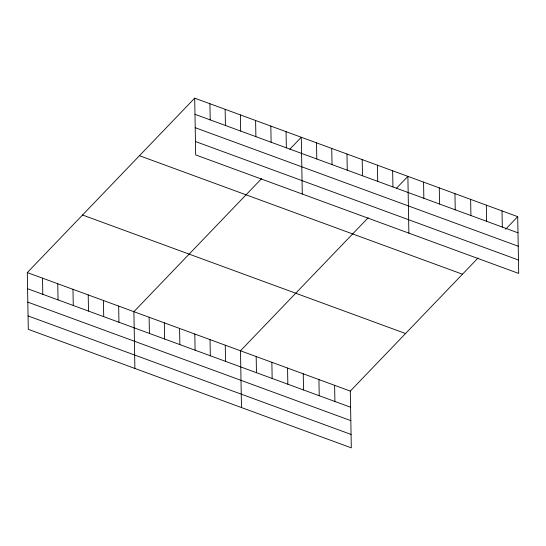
<?xml version="1.0" encoding="UTF-8"?>
<svg xmlns="http://www.w3.org/2000/svg" width="546" height="546" viewBox="0 0 546 546"><rect width="100%" height="100%" fill="white"/><g stroke="black" fill="none" stroke-linecap="round" stroke-linejoin="round"><path stroke-width="0.82" d="M478.003 258.033L350.314 391.079L351.303 447.85L28.29 329.34L27.3 272.57L194.697 98.15L517.71 216.66L518.7 273.43L195.686 154.921L194.697 98.15M261.589 178.631L133.893 311.677L134.882 368.448M289.783 149.249L301.29 137.258L302.279 194.028M368.181 217.738L240.493 350.785L241.482 407.555M396.376 188.356L407.882 176.365L408.872 233.135M505.623 229.252L517.71 216.66M194.977 114.298L517.99 232.814M195.209 127.703L518.222 246.219M195.454 141.516L518.468 260.026M139.455 155.706L462.469 274.222M82.542 215.008L405.555 333.524M27.3 272.57L350.314 391.079M27.58 288.725L350.593 407.234M27.819 302.129L350.832 420.638M28.058 315.936L351.071 434.445M502.02 210.906L502.3 227.054M486.329 205.146L486.616 221.301M470.638 199.392L470.925 215.54M454.954 193.632L455.234 209.787M439.264 187.879L439.544 204.033M423.573 182.125L423.853 198.273M392.656 170.782L392.936 186.93M377.429 165.192L377.709 181.347M362.203 159.603L362.483 175.757M346.976 154.02L347.256 170.168M331.743 148.43L332.029 164.585M334.623 385.326L334.91 401.474M316.516 142.847L316.803 158.995M318.932 379.566L319.219 395.72M303.248 373.812L303.528 389.967M286.063 131.668L286.343 147.823M287.558 368.059L287.838 384.207M270.836 126.085L271.116 142.233M271.867 362.298L272.147 378.453M255.603 120.495L255.89 136.65M256.176 356.545L256.463 372.693M240.376 114.913L240.663 131.06M225.15 109.323L225.43 125.478M225.259 345.202L225.546 361.35M209.923 103.733L210.203 119.888M210.033 339.612L210.312 355.767M194.806 334.029L195.086 350.177M179.579 328.439L179.859 344.594M164.353 322.85L164.633 339.005M149.119 317.267L149.406 333.415M118.666 306.094L118.946 322.242M103.44 300.505L103.72 316.66M88.213 294.915L88.493 311.07M72.987 289.332L73.266 305.48M57.753 283.743L58.04 299.897M42.527 278.16L42.806 294.308"/></g></svg>
